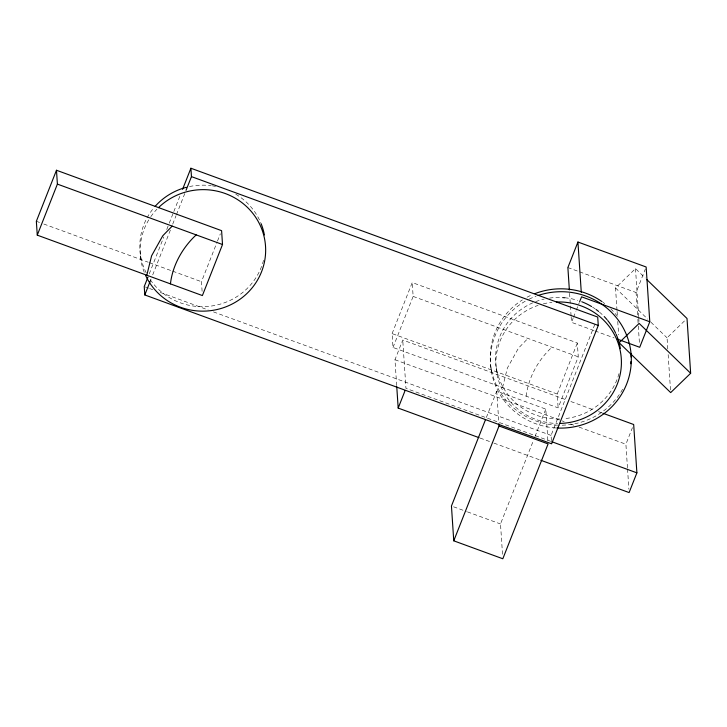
<?xml version="1.0" encoding="UTF-8"?>
<svg xmlns="http://www.w3.org/2000/svg" width="727" height="727" viewBox="0 0 727 727"><rect width="100%" height="100%" fill="white"/><g stroke="black" fill="none" stroke-linecap="round" stroke-linejoin="round"><path stroke-width="0.55" stroke-dasharray="3.63 2.73" d="M526.184 396.179C528.284 377.604 538.325 359.792 551.947 347.197M502.566 387.536L507.355 368.08L518.496 348.106L527.938 338.409M149.244 273.888L163.82 236.911M166.737 229.514L168.818 224.234M169.237 223.18L173.399 212.611M173.817 211.557L180.069 195.708M150.216 281.213L151.043 279.095M152.715 274.87L170.627 229.441M172.708 224.161L176.043 215.71M176.461 214.647L184.794 193.518M202.106 291.3L201.47 281.703L217.082 242.118M217.491 241.082L220.363 233.785M392.098 333.602L412.227 282.558L577.347 342.971L578.265 356.821L558.136 407.874L393.016 347.461L392.098 333.602L557.218 394.016L558.136 407.874M393.016 347.461L413.145 296.416L412.227 282.558M396.688 385.601L394.97 359.747L402.749 340.027L566.633 399.986M486.345 417.507L496.732 391.162L545.795 409.11L547.876 440.544M593.895 330.531L571.513 322.343L573.13 318.253M573.53 317.236L575.948 311.111M576.347 310.093L579.165 302.941M502.521 554.274L500.503 523.967L533.327 440.726M534.99 436.509L545.795 409.11M557.218 394.016L577.347 342.971M551.402 440.644L551.057 435.409L595.213 323.415M637.561 314.873L636.08 292.518L645.34 269.035M627.465 467.843L625.902 444.233L632.445 427.63M617.005 310.311L615.524 287.956L635.489 268.617L645.149 277.968M667.786 348.996L667.041 337.819L685.416 320.034M567.878 267.563L578.538 271.462M579.601 271.853L636.08 292.518M594.959 330.921L614.142 337.937M413.145 296.416L578.265 356.821M570.886 401.54L594.304 410.11M598.557 411.664L601.747 412.836M36.35 221.299L39.549 222.462M43.811 224.025L148.208 262.22M149.271 262.611L171.645 270.798M172.708 271.18L201.47 281.703M394.97 359.747L560.98 420.488M562.053 420.878L564.179 421.651M570.559 423.986L573.757 425.159M579.074 427.103L625.902 444.233M145.309 286.956L148.499 288.128M149.562 288.519L152.761 289.682M160.213 292.408L208.14 309.947M213.465 311.892L551.057 435.409M550.684 441.307L405.957 388.363L402.749 340.027M480.129 438.063L492.897 442.734M493.96 443.125L539.716 459.864M453.584 506.792L466.38 511.481M467.443 511.872L500.503 523.967M615.524 287.956L647.721 319.117M650.938 322.234L667.041 337.819M668.158 354.585L670.676 392.598M635.489 268.617L638.688 316.69M638.76 317.808L639.06 322.279M637.861 319.344L638.233 324.933M638.306 326.05L639.496 343.935M617.078 311.429L617.377 315.9M617.75 321.488L618.641 334.902M627.546 468.96L628.882 489.198M569.586 293.272L571.068 315.636M571.14 316.754L571.513 322.343M496.368 368.062L496.659 372.551A62.776 60.75 -3.8 0 0 557.618 423.459M496.732 391.162L498.822 422.596M491.098 368.062L491.288 370.961M140.62 255.759L140.911 260.239M555.737 427.949A70.464 68.193 -3.8 0 1 491.879 374.041A70.464 68.193 -3.8 0 1 528.229 299.606M529.192 299.124A70.464 68.193 -3.8 0 1 536.117 296.162M622.63 389.209A70.464 68.193 -3.8 0 1 558.79 425.195M557.709 425.159A70.464 68.193 -3.8 0 1 492.697 375.232A70.464 68.193 -3.8 0 1 522.395 299.915M527.075 297.207A70.464 68.193 -3.8 0 1 531.928 294.871M602.919 302.259A70.464 68.193 -3.8 0 1 604.737 303.613M610.753 308.839A70.464 68.193 -3.8 0 1 617.468 316.418M496.659 372.551A62.776 60.75 -3.8 0 1 538.116 305.367M543.387 303.831A62.776 60.75 -3.8 0 1 551.984 302.314M618.995 373.614A62.776 60.75 -3.8 0 1 617.714 377.686M616.978 379.667A62.776 60.75 -3.8 0 1 563.916 418.716M559.526 418.961A62.776 60.75 -3.8 0 1 497.086 371.706A62.776 60.75 -3.8 0 1 532.737 302.85M535.754 301.623A62.776 60.75 -3.8 0 1 544.159 299.088M549.512 298.097A62.776 60.75 -3.8 0 1 561.562 297.525M564.824 297.752A62.776 60.75 -3.8 0 1 577.674 300.333M592.478 307.085A62.776 60.75 -3.8 0 1 595.168 308.857M599.448 312.128A62.776 60.75 -3.8 0 1 603.446 315.772M144.246 272.298A62.776 60.75 -3.8 0 1 150.216 217.582M150.816 216.691A62.776 60.75 -3.8 0 1 156.932 209.212M263.519 260.275A62.776 60.75 -3.8 0 1 212.502 305.867A62.776 60.75 -3.8 0 1 149.417 278.405M146.209 272.843A62.776 60.75 -3.8 0 1 153.751 207.958M189.483 186.548A62.776 60.75 -3.8 0 1 211.23 185.694M212.311 185.839A62.776 60.75 -3.8 0 1 215.555 186.403M235.802 194.209A62.776 60.75 -3.8 0 1 261.247 224.007"/><path stroke-width="1.09" d="M170.436 283.875C172.535 265.291 182.577 247.489 196.199 234.885M146.818 275.233L151.607 255.777L162.757 235.802L172.19 226.106M56.479 170.254L36.35 221.299L37.268 235.148L202.388 295.562L222.517 244.517L221.599 230.659L56.479 170.254L57.397 184.104L37.268 235.148M147.99 277.06L144.237 286.565L144.8 294.944L551.611 443.788L598.276 325.451L597.712 317.072L190.901 168.237L182.568 189.365M144.8 294.944L150.216 281.213M186.039 190.347L191.455 176.616L190.901 168.237M479.057 437.672L398.187 408.083L405.139 390.435M485.518 419.615L451.449 506.019L453.757 540.815L502.82 558.763L548.103 443.915L499.049 425.967L498.895 423.714M453.757 540.815L499.049 425.967M617.341 339.109L639.715 347.288L649.784 321.77L646.139 266.991L577.938 242.036L567.878 267.563L569.359 289.919M579.564 301.923L581.582 296.816L649.784 321.77M602.819 413.218L633.68 424.513L636.888 472.85L629.109 492.57L540.779 460.255M690.65 373.269L670.676 392.598L619.159 342.726L639.133 323.397L690.65 373.269L687.015 318.49L646.757 279.531M191.455 176.616L598.276 325.451M57.397 184.104L222.517 244.517M551.757 441.698L636.888 472.85M577.938 242.036L581.282 292.345M396.76 386.728L398.187 408.083M538.162 295.444A70.464 68.193 -3.8 0 1 630.673 350.423A70.464 68.193 -3.8 0 1 556.818 428.012M631.054 353.713A70.464 68.193 -3.8 0 1 631.127 357.084M630.945 361.546A70.464 68.193 -3.8 0 1 630.745 363.754M534.908 293.644A70.464 68.193 -3.8 0 1 602.001 301.614M556.364 301.996A62.776 60.75 -3.8 0 1 621.385 360.765A62.776 60.75 -3.8 0 1 559.817 423.441M562.653 297.588A62.776 60.75 -3.8 0 1 564.824 297.752M581.773 301.75A62.776 60.75 -3.8 0 1 591.551 306.512M596.04 309.475A62.776 60.75 -3.8 0 1 598.612 311.438M604.21 316.536A62.776 60.75 -3.8 0 1 607.072 319.707M607.745 320.534A62.776 60.75 -3.8 0 1 615.651 333.184M616.114 334.22A62.776 60.75 -3.8 0 1 620.331 348.369M158.459 207.668A62.776 60.75 -3.8 0 1 252.305 212.72A62.776 60.75 -3.8 0 1 235.294 302.296A62.776 60.75 -3.8 0 1 145.591 275.424M155.16 206.323A62.776 60.75 -3.8 0 1 186.276 187.312M261.247 224.007A62.776 60.75 -3.8 0 1 264.383 234.957"/></g></svg>
